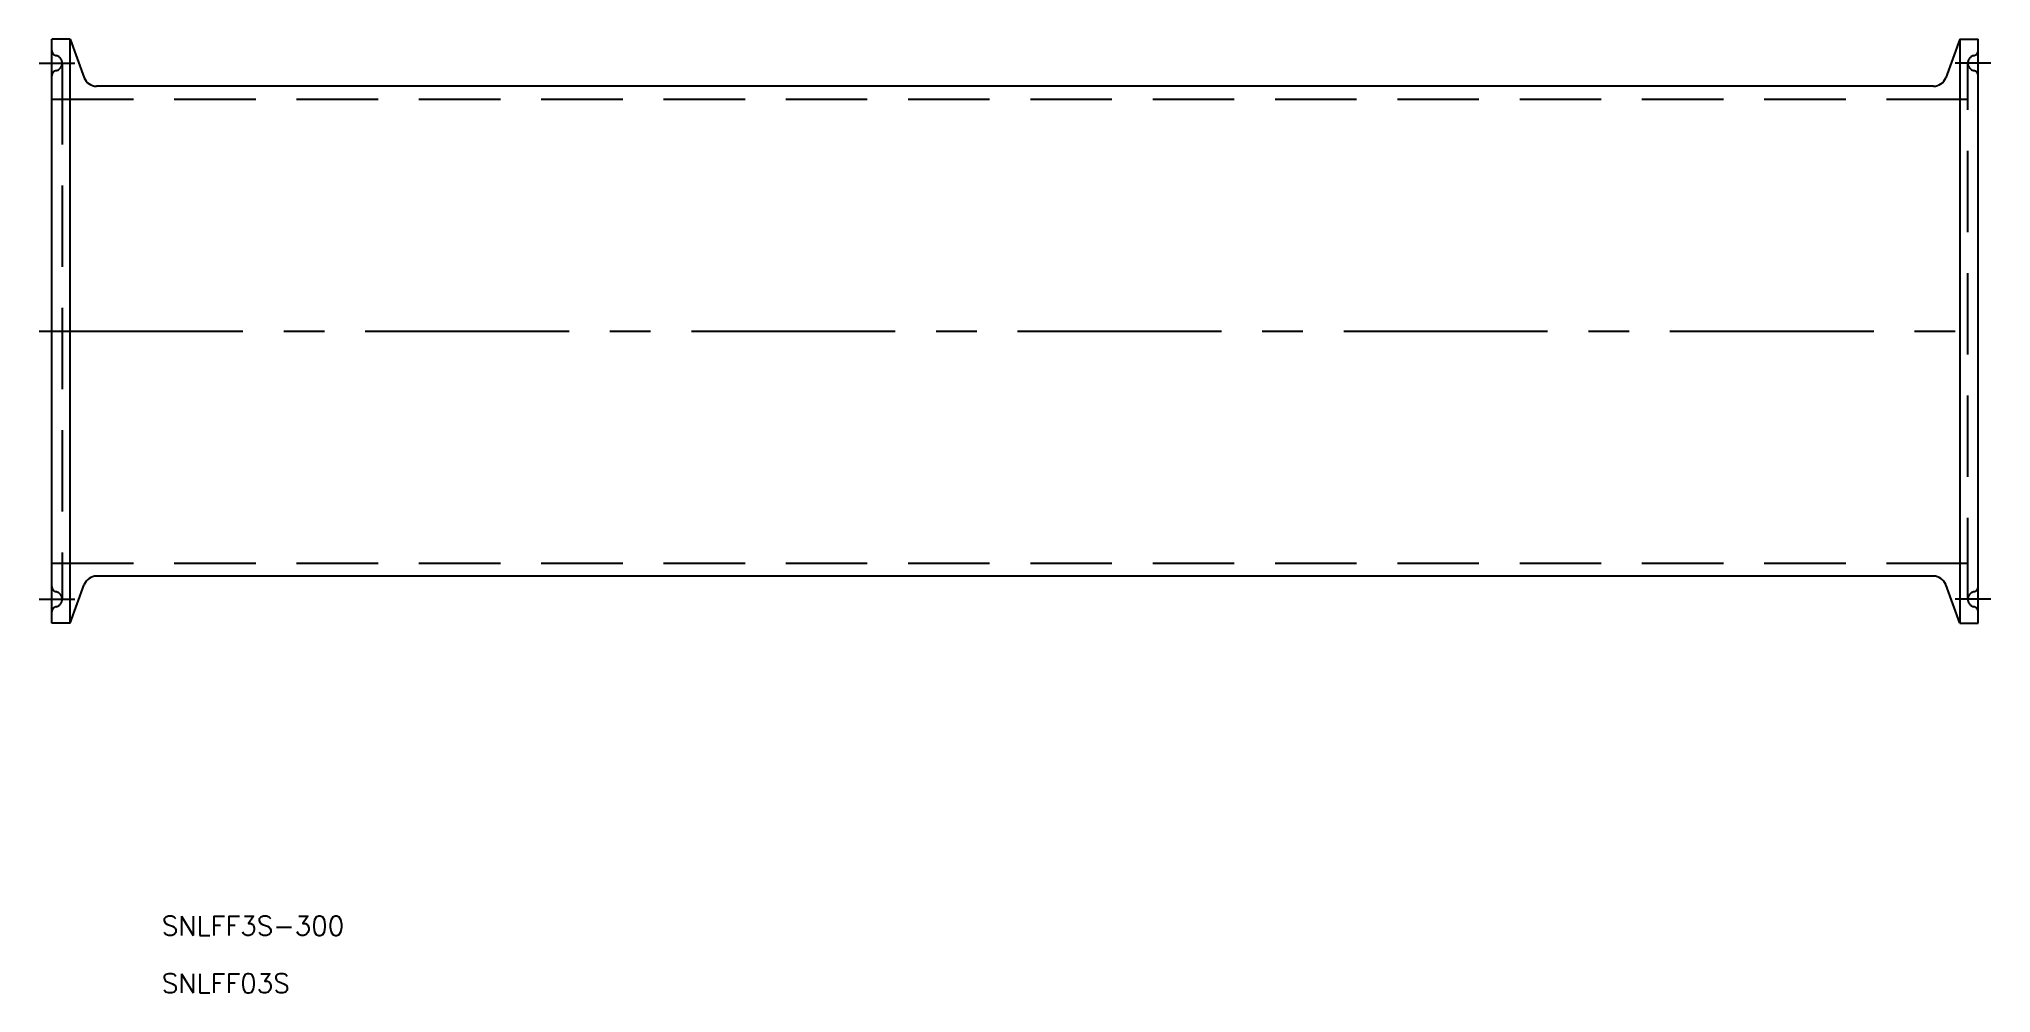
# Model space of a CAD drawing. Extents: x -2 to 302, y -103 to 45.
import ezdxf

# ---------------------------------------------------------------- set-up
doc = ezdxf.new("R2010")
doc.units = 0
doc.linetypes.add('CENTER', pattern=[50.8, 31.75, -6.35, 6.35, -6.35])
doc.linetypes.add('DASHED', pattern=[19.05, 12.7, -6.35])
doc.layers.get('0').update_dxf_attribs({"linetype": 'CONTINUOUS'})
doc.layers.add('CENTER', color=1, linetype='CENTER')
doc.styles.get("Standard").update_dxf_attribs({"font": 'txt.shx', "height": 3, "bigfont": 'bigfont.shx'})

msp = doc.modelspace()

# ---------------------------------------------------------------- linework, layer by layer
at = {"color": 7, "linetype": 'CONTINUOUS'}
for p, q in [((0, -45.5), (0, 45.5)), ((2.85, 45.5), (0, 45.5)), ((2.85, -45.5), (2.85, 45.5)), ((2.85, 45.5), (5.05, 39.47)), ((297.15, 45.5), (294.95, 39.47)), ((297.15, 45.5), (297.15, -45.5)), ((297.15, 45.5), (300, 45.5)), ((300, -45.5), (300, 45.5)), ((293.07, 38.15), (6.93, 38.15)), ((2.85, -45.5), (5.05, -39.47)), ((293.07, -38.15), (6.93, -38.15)), ((297.15, -45.5), (294.95, -39.47)), ((2.85, -45.5), (0, -45.5)), ((297.15, -45.5), (300, -45.5))]:
    msp.add_line(p, q, dxfattribs=at)
at = {"color": 3, "linetype": 'DASHED'}
for p, q in [((1.6, 41.75), (1.6, -41.75)), ((298.4, -41.75), (298.4, 41.75)), ((0, 36.15), (300, 36.15)), ((0, -36.15), (300, -36.15))]:
    msp.add_line(p, q, dxfattribs=at)
for centre, radius, start, end in [((0.8, 43.71), 0.8, 180, 258.463), ((0.4, 41.75), 1.2, 281.537, 78.463), ((299.6, 41.75), 1.2, 101.537, 258.463), ((299.2, 43.71), 0.8, 281.537, 360), ((0.8, 39.79), 0.8, 101.537, 180), ((299.2, 39.79), 0.8, 0, 78.463), ((0.8, -39.79), 0.8, 180, 258.463), ((0.4, -41.75), 1.2, 281.537, 78.463), ((299.6, -41.75), 1.2, 101.537, 258.463), ((299.2, -39.79), 0.8, 281.537, 0), ((0.8, -43.71), 0.8, 101.537, 180), ((299.2, -43.71), 0.8, 0, 78.463)]:
    msp.add_arc(centre, radius, start, end, dxfattribs=at)
at = {"color": 7, "linetype": 'CONTINUOUS'}
for centre, start, end in [((6.93, 40.15), 200, 270), ((293.07, 40.15), 270, 340), ((6.93, -40.15), 90, 160), ((293.07, -40.15), 20, 90)]:
    msp.add_arc(centre, 2, start, end, dxfattribs=at)
at = {"layer": 'CENTER', "color": 1, "linetype": 'CENTER'}
for p, q in [((-2, 41.75), (3.6, 41.75)), ((302, 41.75), (296.4, 41.75)), ((-2, 0), (302, 0)), ((-2, -41.75), (3.6, -41.75)), ((302, -41.75), (296.4, -41.75))]:
    msp.add_line(p, q, dxfattribs=at)

# ---------------------------------------------------------------- texts
at = {"color": 7, "linetype": 'CONTINUOUS'}
for s, p in [('SNLFF3S-300', (17.12, -94.1)), ('SNLFF03S', (17.12, -103.07))]:
    msp.add_text(s, height=3, dxfattribs=at).set_placement(p)

doc.saveas('drawing.dxf')
